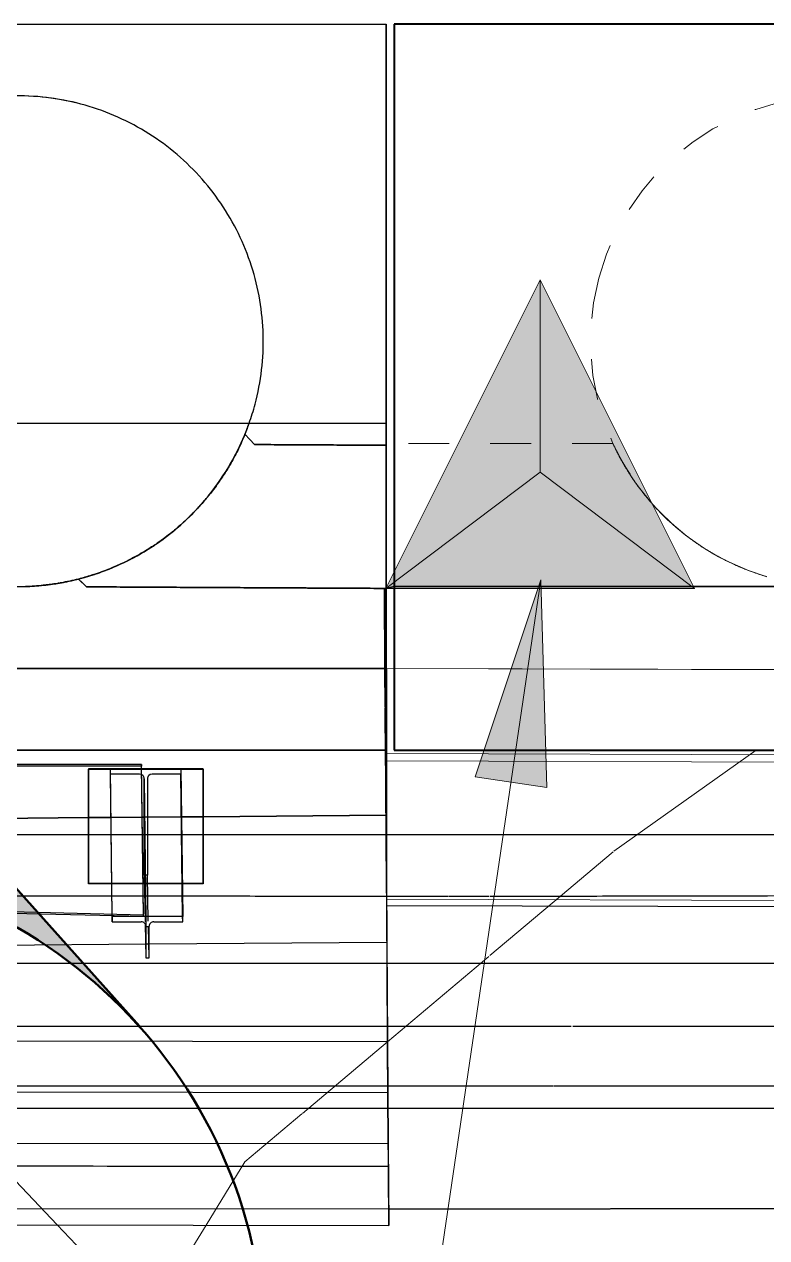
# Model space of a CAD drawing. Header units: metres. Extents: x -1147 to -802, y 5 to 567.
# Drawn here: x -1046.297 to -1044.482, y 543.062 to 546.029 of the extents above; entities that cross this region are included whole.
import ezdxf

# ---------------------------------------------------------------- set-up
doc = ezdxf.new("R2010")
doc.units = ezdxf.units.M
doc.linetypes.add('JacobsDash', pattern=[0.0045, 0.003, -0.0015])
for name, color, linetype, lineweight in [('A-DETL', 7, 'Continuous', 13), ('A-DETL-GENF', 7, 'Continuous', 9), ('A-FLOR', 7, 'Continuous', 50), ('A-GENM', 7, 'Continuous', 35), ('A-GENM-HDLN', 7, 'JacobsDash', 15), ('G-ANNO-TEXT', 7, 'Continuous', 9), ('S-BEAM', 7, 'Continuous', 50), ('S-BEAM-HDLN', 7, 'JacobsDash', 15), ('S-FNDN-HDLN', 7, 'JacobsDash', 15)]:
    doc.layers.add(name, color=color, linetype=linetype, lineweight=lineweight)
doc.layers.add('G-ANNO-SYMB', color=7, linetype='Continuous', lineweight=35, true_color=0x0080ff)

# ---------------------------------------------------------------- blocks, each defined once
blk = doc.blocks.new('T2DPAA-T2D-PWA-SU-M2D-000002_dwg-40815123-DRG-2873010 - GENERAL ARRANGEMENT PLAN')
at = {"color": 7, "lineweight": 18, "true_color": 0xf0f0f0}
for p, q in [((-173.6392, 1092.9626), (-172.8472, 1092.725)), ((-172.5227, 1092.5674), (-172.2999, 1092.4114)), ((-172.2999, 1092.4114), (-172.0347, 1092.2258)), ((-172.0319, 1092.2238), (-171.847, 1092.0944))]:
    blk.add_line(p, q, dxfattribs=at)
at = {"color": 254, "lineweight": 18, "true_color": 0xeaeaea}
for p, q in [((-171.847, 1092.0944), (-171.7093, 1091.9981)), ((-171.7074, 1091.9967), (-171.3795, 1091.7235))]:
    blk.add_line(p, q, dxfattribs=at)
at = {"color": 7, "lineweight": 18, "true_color": 0xf0f0f0, "flags": 128}
blk.add_lwpolyline([(-172.8472, 1092.725), (-172.6733, 1092.6728), (-172.524, 1092.5683)], dxfattribs=at)
blk = doc.blocks.new('T2DPAA-T2D-PWA-SU-M2D-000100_Survey_rvt-1-DRG-2873010 - GENERAL ARRANGEMENT PLAN')
at = {"color": 254, "lineweight": 18, "true_color": 0xe1e1e1, "rotation": 75.11694444444437}
blk.add_blockref('T2DPAA-T2D-PWA-SU-M2D-000002_dwg-40815123-DRG-2873010 - GENERAL ARRANGEMENT PLAN', (-45.8213, 429.4778), dxfattribs=at)
blk = doc.blocks.new('T2DPAA-T2D-C3S-RW-M2D-100010_dwg-40802999-DRG-2873010 - GENERAL ARRANGEMENT PLAN')
at = {"color": 254, "lineweight": 25, "true_color": 0xd5d5d5}
for p, q in [((47.1725, -582.2643), (47.4088, -583.1535)), ((47.4088, -583.1535), (47.4232, -583.2075)), ((47.4232, -583.2075), (47.4427, -583.281)), ((47.4427, -583.281), (47.4438, -583.2849)), ((47.4441, -583.2861), (47.4571, -583.3351)), ((47.4571, -583.3351), (47.4674, -583.3737)), ((47.4674, -583.3737), (47.4807, -583.4241)), ((47.4807, -583.4241), (47.5322, -583.6179)), ((47.5322, -583.6179), (47.5957, -583.8566)), ((47.5957, -583.8566), (48.5018, -587.266))]:
    blk.add_line(p, q, dxfattribs=at)
at = {"color": 254, "lineweight": 25, "true_color": 0xe1e1e1}
for p, q in [((46.8876, -582.4183), (47.2919, -583.9396)), ((46.6204, -582.5812), (47.0024, -584.0186)), ((47.2919, -583.9396), (47.3051, -583.9893)), ((47.3051, -583.9893), (47.3561, -584.1812)), ((47.0024, -584.0186), (47.0151, -584.0664)), ((47.0151, -584.0664), (47.0916, -584.354)), ((46.713, -584.0977), (46.8016, -584.431)), ((47.3562, -584.1818), (47.3815, -584.2769)), ((47.3815, -584.2769), (47.8835, -586.1659)), ((47.0916, -584.354), (47.1059, -584.408)), ((47.1064, -584.4096), (47.5654, -586.1367)), ((46.8016, -584.431), (46.852, -584.6207)), ((46.8522, -584.6212), (46.9967, -585.165))]:
    blk.add_line(p, q, dxfattribs=at)
at = {"color": 254, "lineweight": 25, "true_color": 0xe1e1e1, "flags": 128}
blk.add_lwpolyline([(46.2945, -582.5227), (46.3546, -582.7488), (46.713, -584.0977)], dxfattribs=at)
blk = doc.blocks.new('T2DPAA-T2D-PWC-RW-M2D-100010_RoadDesign_rvt-1-DRG-2873010 - GENERAL ARRANGEMENT PLAN')
at = {"color": 254, "lineweight": 18, "true_color": 0xe3e3e3, "rotation": 75.11694444444437}
blk.add_blockref('T2DPAA-T2D-C3S-RW-M2D-100010_dwg-40802999-DRG-2873010 - GENERAL ARRANGEMENT PLAN', (-1722.337, 648.0105), dxfattribs=at)
blk = doc.blocks.new('Foundations-Piles - Px-1200-66435274-DRG-2873010 - GENERAL ARRANGEMENT PLAN')
at = {"layer": 'A-GENM', "color": 9, "lineweight": 25, "true_color": 0xbebebe}
for start, end in [(98.1818, 106.3636), (96.7983, 100.1896), (90, 98.1818), (92.2501, 96.7983), (88.9353, 92.2501), (81.8182, 90), (84.2266, 88.9353), (81.081, 84.2266), (73.6364, 81.8182), (106.3636, 114.5455), (108.2706, 112.5944), (106.4925, 108.1117), (104.6123, 106.0641), (100.1896, 104.6123), (73.6364, 81.081), (32.8793, 73.6364), (65.4545, 73.6364), (114.5455, 122.7273), (116.2514, 120.583), (114.6599, 116.2514), (112.5944, 114.272), (57.2727, 65.4545), (122.7273, 124.3904), (120.583, 122.4816), (49.0909, 57.2727), (124.3904, 130.9091), (124.3904, 128.5814), (122.8273, 124.2279), (130.9091, 139.0909), (130.9948, 132.2009), (128.5814, 130.6928), (40.9091, 49.0909), (132.2009, 136.5946), (139.0909, 147.2727), (139.1624, 140.1715), (136.5946, 138.9057), (32.8793, 40.9091), (140.2494, 144.6326), (144.6326, 147.1204), (147.2727, 155.4545), (148.1399, 152.7165), (147.3299, 148.1399), (0.2143, 32.7273), (24.5455, 32.7273), (152.7165, 155.3369), (155.4545, 163.6364), (156.1068, 160.9016), (155.7671, 156.1068), (16.3636, 24.5455), (160.9016, 163.5554), (163.6364, 171.8182), (164.0723, 169.3897), (163.6651, 164.0723), (8.1818, 16.3636), (169.3897, 171.8182), (171.8182, 180), (172.0366, 180), (0, 8.1818), (180, 187.7641), (180, 188.1818), (351.8182, 0), (351.8182, 0), (187.7641, 188.0413), (188.1818, 196.3636), (188.2322, 190.3159), (343.6364, 351.8182), (343.6364, 351.8182), (190.3159, 195.5373), (195.5373, 196.1111), (196.3636, 204.5455), (196.4631, 198.5685), (335.4545, 343.6364), (335.4545, 343.6364), (198.5685, 203.3242), (203.3242, 204.2042), (204.5455, 212.7273), (204.6923, 206.5262), (327.2727, 335.4545), (327.2727, 335.4545), (206.5262, 212.3507), (212.3507, 212.7273), (212.7273, 220.9091), (212.9011, 220.5161), (319.0909, 327.2727), (319.0909, 327.2727), (220.5161, 220.9091), (220.9091, 229.0909), (221.0944, 228.6827), (310.9091, 319.0909), (310.9091, 319.0909), (228.6827, 229.0909), (229.0909, 237.2727), (229.2876, 236.8502), (302.7273, 310.9091), (302.7273, 310.9091), (236.8502, 237.2727), (237.2727, 245.4545), (237.4807, 245.0186), (294.5455, 302.7273), (294.5455, 302.7273), (245.0186, 245.4545), (245.4545, 253.6364), (245.7799, 253.188), (286.3636, 294.5455), (286.3636, 294.5455), (253.188, 253.6364), (253.6364, 261.8182), (253.8666, 261.3584), (261.3584, 261.8182), (278.1818, 286.3636), (278.1818, 286.3636), (261.8182, 262.0592), (261.8182, 265.362), (262.0592, 265.362), (265.362, 270), (265.362, 270), (270, 278.1818), (270, 278.1818)]:
    blk.add_arc((0, 0), 0.6, start, end, dxfattribs=at)
at = {"layer": 'A-GENM', "color": 254, "lineweight": 25, "true_color": 0xd1d1d1}
for start, end in [(106.0641, 106.3636), (114.272, 114.5455), (122.4816, 122.7273), (196.1111, 196.3636), (204.2042, 204.5455)]:
    blk.add_arc((0, 0), 0.6, start, end, dxfattribs=at)
blk = doc.blocks.new('StitchPour_RS36A_04 - StitchPour_RS36A_04-60468323-DRG-2873010 - GENERAL ARRANGEMENT PLAN')
at = {"layer": 'A-GENM', "color": 253, "lineweight": 25, "true_color": 0xa3a3a3}
for p, q in [((132.4618, 47.3978), (132.3894, 47.3785)), ((132.3169, 47.3593), (132.2444, 47.34)), ((132.3894, 47.3785), (132.3169, 47.3593)), ((132.2444, 47.34), (132.1719, 47.3207)), ((132.0994, 47.3015), (132.0269, 47.2822)), ((132.1719, 47.3207), (132.0994, 47.3015)), ((132.0269, 47.2822), (131.9545, 47.263)), ((131.9545, 47.263), (131.882, 47.2437))]:
    blk.add_line(p, q, dxfattribs=at)
at = {"layer": 'A-GENM', "color": 253, "lineweight": 25, "true_color": 0xa3a3a3, "flags": 128}
blk.add_lwpolyline([(131.882, 47.2437), (131.9545, 47.263), (132.0269, 47.2822), (132.0994, 47.3015), (132.1719, 47.3207), (132.2444, 47.34), (132.3169, 47.3593), (132.3894, 47.3785), (132.4618, 47.3978)], dxfattribs=at)
at = {"layer": 'A-GENM', "color": 253, "lineweight": 25, "true_color": 0xa3a3a3}
for points, knots in [([(130.5997, 54.4044), (130.6413, 54.248), (130.8759, 53.3653), (131.3036, 51.7561), (131.8827, 49.577), (132.2688, 48.1242), (132.4618, 47.3978)], [0.7856447, 0.7856447, 0.7856447, 0.7856447, 0.8, 0.8666667, 0.9333333, 1, 1, 1, 1]), ([(131.882, 47.2437), (131.6889, 47.9701), (131.3028, 49.4229), (130.7237, 51.602), (130.296, 53.2112), (130.0614, 54.0939), (130.0199, 54.2503)], [0, 0, 0, 0, 0.0666667, 0.1333333, 0.2, 0.2143539, 0.2143539, 0.2143539, 0.2143539])]:
    blk.add_open_spline(points, degree=3, knots=knots, dxfattribs=at)
at = {"layer": 'A-GENM', "color": 9, "lineweight": 25, "true_color": 0xbebebe}
blk.add_open_spline([(131.8827, 49.5769), (132.0757, 48.8506), (132.2688, 48.1242), (132.4618, 47.3978)], degree=3, dxfattribs=at)
at = {"layer": 'A-GENM', "color": 253, "lineweight": 25, "true_color": 0xa3a3a3}
blk.add_open_spline([(131.4985, 48.6868), (131.6263, 48.2057), (131.7541, 47.7247), (131.882, 47.2437)], degree=3, dxfattribs=at)
blk = doc.blocks.new('PLATE ph - PLATE ph-V22-DRG-2873010 - GENERAL ARRANGEMENT PLAN')
at = {"layer": 'A-GENM', "color": 253, "lineweight": 25, "true_color": 0xa3a3a3}
for p, q in [((-1146.5703, 544.2084), (-1146.5704, 544.2069)), ((-1146.5704, 543.927), (-1146.5704, 544.2069)), ((-1146.4403, 544.2084), (-1146.5703, 544.2084)), ((-1146.5703, 544.2084), (-1146.5703, 543.9285)), ((-1146.5703, 544.2069), (-1146.5163, 544.2069)), ((-1146.5163, 544.2069), (-1146.4403, 544.2069)), ((-1146.2903, 544.2084), (-1146.4403, 544.2084)), ((-1146.4403, 544.2069), (-1146.3443, 544.2069)), ((-1146.3443, 544.2069), (-1146.2904, 544.2069)), ((-1146.2904, 544.2069), (-1146.2903, 544.2084)), ((-1146.2904, 544.2069), (-1146.2904, 543.9285)), ((-1146.2903, 543.9285), (-1146.2903, 544.2084)), ((-1146.5704, 543.927), (-1146.5703, 543.9285)), ((-1146.513, 543.927), (-1146.5704, 543.927)), ((-1146.5703, 543.9285), (-1146.513, 543.9285)), ((-1146.513, 543.9285), (-1146.437, 543.9285)), ((-1146.437, 543.927), (-1146.513, 543.927)), ((-1146.437, 543.9285), (-1146.4343, 543.9285)), ((-1146.4339, 543.927), (-1146.437, 543.927)), ((-1146.432, 543.9285), (-1146.341, 543.9285)), ((-1146.341, 543.927), (-1146.432, 543.927)), ((-1146.341, 543.9285), (-1146.2903, 543.9285)), ((-1146.2904, 543.927), (-1146.341, 543.927)), ((-1146.2903, 543.9285), (-1146.2904, 543.927))]:
    blk.add_line(p, q, dxfattribs=at)
blk = doc.blocks.new('SCR_NE_1 - SCR_NE_1-66993711-DRG-2873010 - GENERAL ARRANGEMENT PLAN')
at = {"layer": 'A-GENM', "color": 253, "lineweight": 25, "true_color": 0xa3a3a3}
for p, q in [((0.09, 0.004), (-1.09, 0.0039)), ((-1.09, 0.0039), (-1.0859, -0.3341)), ((-1.09, -0.0001), (-1.09, 0.0039)), ((0.09, 0), (-1.0899, -0.0001)), ((0.0943, -0.3629), (0.09, 0.004)), ((0.09, 0.004), (0.09, 0)), ((0.0943, -0.3668), (0.09, 0)), ((-1.09, -0.0001), (-1.0899, -0.0059)), ((-1.0899, -0.0059), (-1.0859, -0.3341)), ((-1.0859, -0.3341), (0.0943, -0.3629)), ((-1.0859, -0.3341), (-1.0859, -0.3378)), ((-1.0859, -0.3341), (-1.0859, -0.338)), ((-1.0859, -0.338), (0.0943, -0.3668)), ((0.0943, -0.3668), (0.0943, -0.3629))]:
    blk.add_line(p, q, dxfattribs=at)
blk = doc.blocks.new('POST_2460_1C_360UB - 1C-68560609-DRG-2873010 - GENERAL ARRANGEMENT PLAN')
at = {"layer": 'A-GENM', "color": 253, "lineweight": 25, "true_color": 0xa3a3a3}
for p, q in [((-1146.5163, 544.1952), (-1146.5163, 544.2084)), ((-1146.5163, 544.2084), (-1146.4403, 544.2084)), ((-1146.5121, 543.8493), (-1146.5163, 544.2084)), ((-1146.5122, 543.8493), (-1146.5163, 544.1952)), ((-1146.4457, 544.1952), (-1146.5162, 544.1952)), ((-1146.4413, 544.1943), (-1146.4457, 544.1952)), ((-1146.4403, 544.2084), (-1146.3443, 544.2084)), ((-1146.4376, 544.1918), (-1146.4401, 544.1934)), ((-1146.4343, 544.1837), (-1146.4303, 543.84)), ((-1146.4343, 543.9485), (-1146.4343, 544.1836)), ((-1146.4263, 544.1836), (-1146.4263, 543.9485)), ((-1146.4193, 544.1943), (-1146.423, 544.1918)), ((-1146.4149, 544.1952), (-1146.4193, 544.1943)), ((-1146.3443, 544.1952), (-1146.4149, 544.1952)), ((-1146.3443, 544.2084), (-1146.3443, 544.1952)), ((-1146.3443, 544.2084), (-1146.3401, 543.8472)), ((-1146.3402, 543.8472), (-1146.3443, 544.1952)), ((-1146.4343, 543.9485), (-1146.4321, 543.8343)), ((-1146.4263, 543.9485), (-1146.4322, 543.9485)), ((-1146.4241, 543.836), (-1146.4263, 543.9485)), ((-1146.5121, 543.8343), (-1146.5122, 543.8493)), ((-1146.3401, 543.8472), (-1146.5121, 543.8472)), ((-1146.5121, 543.8472), (-1146.5121, 543.8343)), ((-1146.5121, 543.8343), (-1146.4415, 543.8343)), ((-1146.432, 543.8291), (-1146.4303, 543.7461)), ((-1146.4303, 543.84), (-1146.4301, 543.8232)), ((-1146.4301, 543.8231), (-1146.4301, 543.8225)), ((-1146.4221, 543.8225), (-1146.4221, 543.8231)), ((-1146.4107, 543.8343), (-1146.3401, 543.8343)), ((-1146.3401, 543.8343), (-1146.3402, 543.8472)), ((-1146.3401, 543.8343), (-1146.3401, 543.8472)), ((-1146.4301, 543.8225), (-1146.4302, 543.7743)), ((-1146.4301, 543.8225), (-1146.4221, 543.8225)), ((-1146.4223, 543.7461), (-1146.4238, 543.8225)), ((-1146.4222, 543.7743), (-1146.4221, 543.8225)), ((-1146.4302, 543.7743), (-1146.4303, 543.7461)), ((-1146.4223, 543.7461), (-1146.4222, 543.7743)), ((-1146.4303, 543.7461), (-1146.4223, 543.7461))]:
    blk.add_line(p, q, dxfattribs=at)
at = {"layer": 'A-GENM', "color": 253, "lineweight": 25, "true_color": 0xa3a3a3, "flags": 128}
for points in [[(-1146.4343, 544.1836), (-1146.4346, 544.1859), (-1146.4352, 544.188), (-1146.4362, 544.19), (-1146.4376, 544.1918)], [(-1146.423, 544.1918), (-1146.4244, 544.19), (-1146.4255, 544.188), (-1146.4261, 544.1859), (-1146.4263, 544.1836)]]:
    blk.add_lwpolyline(points, dxfattribs=at)
at = {"layer": 'A-GENM', "color": 253, "lineweight": 25, "true_color": 0xa3a3a3}
for centre, start_param, end_param in [((-1146.4415, 543.8231), 6.271193, 7.84199), ((-1146.4107, 543.8231), 1.558804, 3.129601)]:
    blk.add_ellipse(centre, major_axis=(0.0114, 0.0001), ratio=0.989161, start_param=start_param, end_param=end_param, dxfattribs=at)
blk = doc.blocks.new('Top of Pavement - RL A - Top of Pavement - RL A-68818558-DRG-2873010 - GENERAL ARRANGEMENT PLAN')
at = {"layer": 'A-GENM', "color": 9, "lineweight": 25, "true_color": 0xbebebe}
for points in [[(130.8818, 47.5978), (130.8458, 47.7333), (130.7738, 48.0043), (130.6657, 48.4107), (130.5937, 48.6817), (130.5577, 48.8172)], [(130.5797, 47.9562), (130.6157, 47.8207), (130.6517, 47.6853), (130.6878, 47.5498)], [(130.9898, 47.1913), (130.9538, 47.3268), (130.9178, 47.4623), (130.8818, 47.5978)], [(130.6878, 47.5498), (130.7238, 47.4143), (130.7598, 47.2788), (130.7958, 47.1433)], [(131.0366, 47.0154), (131.021, 47.0741), (131.0054, 47.1327), (130.9898, 47.1913)], [(130.7958, 47.1433), (130.8118, 47.0831), (130.8278, 47.0229), (130.8438, 46.9628)]]:
    blk.add_open_spline(points, degree=3, dxfattribs=at)
for points, knots in [([(131.1518, 46.5817), (131.1338, 46.6494), (131.0954, 46.794), (131.057, 46.9386), (131.0366, 47.0154)], [-0.354046054, -0.354046054, -0.354046054, -0.354046054, -0.352601156, -0.35096194, -0.35096194, -0.35096194, -0.35096194]), ([(130.8438, 46.9628), (130.8638, 46.8875), (130.9198, 46.6767), (131.0118, 46.3304), (131.1198, 45.924), (131.2278, 45.5175), (131.3359, 45.1111), (131.4439, 44.7046), (131.5519, 44.2981), (131.6599, 43.8917), (131.7679, 43.4852), (131.876, 43.0788), (131.984, 42.6723), (132.092, 42.2658), (132.2, 41.8594), (132.308, 41.4529), (132.3801, 41.1819), (132.4161, 41.0465)], [0.35099505, 0.35099505, 0.35099505, 0.35099505, 0.35260116, 0.35549133, 0.3583815, 0.36127168, 0.36416185, 0.36705202, 0.3699422, 0.37283237, 0.37572254, 0.37861272, 0.38150289, 0.38439306, 0.38728324, 0.39017341, 0.39306358, 0.39306358, 0.39306358, 0.39306358]), ([(131.5299, 45.1589), (131.4939, 45.2944), (131.4219, 45.5654), (131.3139, 45.9719), (131.2242, 46.3092), (131.1706, 46.5111), (131.153, 46.5774)], [-0.36416185, -0.36416185, -0.36416185, -0.36416185, -0.36127168, -0.3583815, -0.35549133, -0.35407624, -0.35407624, -0.35407624, -0.35407624])]:
    blk.add_open_spline(points, degree=3, knots=knots, dxfattribs=at)
blk = doc.blocks.new('T2DPAA-T2D-C3S-RS-M3D-100334_rvt-1-DRG-2873010 - GENERAL ARRANGEMENT PLAN')
at = {"layer": 'A-GENM', "color": 9, "lineweight": 25, "true_color": 0xbebebe}
for p, q in [((-1145.8431, 546.0286), (-1145.8431, 545.8314)), ((-1145.8431, 545.8314), (-1145.8431, 545.6342)), ((-1145.8431, 545.6342), (-1145.8431, 545.4369)), ((-1145.8431, 545.4369), (-1145.8431, 545.2397)), ((-1145.8431, 545.2397), (-1145.8431, 545.0536)), ((-1145.8431, 545.0536), (-1145.8431, 545.0425)), ((-1145.8431, 545.0425), (-1145.8431, 544.8453)), ((-1146.1879, 545.026), (-1146.1763, 545.0135)), ((-1146.1763, 545.0135), (-1146.1879, 545.026)), ((-1146.1763, 545.0135), (-1146.1647, 545.0009)), ((-1146.1647, 545.0009), (-1146.1763, 545.0135)), ((-1145.8431, 544.9992), (-1145.8431, 544.9292)), ((-1145.8431, 544.9292), (-1145.8431, 544.9992)), ((-1145.8431, 544.9292), (-1145.8431, 544.8592)), ((-1145.8431, 544.8592), (-1145.8431, 544.9292)), ((-1145.8431, 544.8592), (-1145.8431, 544.7892)), ((-1145.8431, 544.7892), (-1145.8431, 544.8592)), ((-1145.8431, 544.8453), (-1145.8431, 544.648)), ((-1145.8431, 544.7892), (-1145.8431, 544.7192)), ((-1145.8431, 544.7192), (-1145.8431, 544.7892)), ((-1145.8431, 544.7192), (-1145.8431, 544.6492)), ((-1145.8431, 544.6492), (-1145.8431, 544.7192)), ((-1146.7362, 544.6536), (-1146.7045, 544.6548)), ((-1146.7045, 544.6548), (-1146.6701, 544.6581)), ((-1146.6701, 544.6581), (-1146.655, 544.6601)), ((-1146.655, 544.6601), (-1146.6472, 544.6613)), ((-1146.6439, 544.6619), (-1146.6221, 544.6659)), ((-1146.6221, 544.6659), (-1146.5951, 544.6721)), ((-1146.585, 544.6626), (-1146.5951, 544.6721)), ((-1146.5951, 544.6721), (-1146.585, 544.6626)), ((-1146.5951, 544.6721), (-1146.585, 544.6626)), ((-1146.585, 544.6626), (-1146.5951, 544.6721)), ((-1146.585, 544.6626), (-1146.5951, 544.6721)), ((-1146.5951, 544.6721), (-1146.5749, 544.6531)), ((-1146.5749, 544.6531), (-1146.585, 544.6626)), ((-1146.585, 544.6626), (-1146.5749, 544.6531)), ((-1146.585, 544.6626), (-1146.5749, 544.6531)), ((-1146.5749, 544.6531), (-1146.585, 544.6626)), ((-1146.5749, 544.6531), (-1146.585, 544.6626)), ((-1146.5749, 544.6531), (-1145.8469, 544.6492)), ((-1145.8469, 544.6474), (-1145.8466, 544.6036)), ((-1145.8431, 544.648), (-1145.8431, 544.4536)), ((-1145.8466, 544.6032), (-1145.8456, 544.4536)), ((-1145.8456, 544.4536), (-1145.8442, 544.2536)), ((-1145.8431, 544.4536), (-1145.8431, 544.4508)), ((-1145.8431, 544.4508), (-1145.8431, 544.2536)), ((-1145.8437, 544.1783), (-1145.8442, 544.2536)), ((-1145.8426, 544.0214), (-1145.8437, 544.1783)), ((-1145.8415, 543.8644), (-1145.8426, 544.0214)), ((-1145.8405, 543.7075), (-1145.8415, 543.8644)), ((-1145.8394, 543.5505), (-1145.8405, 543.7075)), ((-1145.8383, 543.3935), (-1145.8394, 543.5505)), ((-1145.8373, 543.2366), (-1145.8383, 543.3935))]:
    blk.add_line(p, q, dxfattribs=at)
at = {"layer": 'A-GENM', "color": 253, "lineweight": 25, "true_color": 0xa3a3a3}
for p, q in [((-1145.8431, 545.0425), (-1145.8431, 545.0536)), ((-1145.8431, 544.8453), (-1145.8431, 545.0425)), ((-1145.8431, 544.648), (-1145.8431, 544.8453)), ((-1145.8332, 544.6514), (-1145.8431, 544.6492)), ((-1145.8431, 544.4536), (-1145.8431, 544.648)), ((-1145.8234, 544.6536), (-1145.8332, 544.6514)), ((-1145.8442, 544.2536), (-1145.8431, 544.0944)), ((-1146.3429, 544.0905), (-1146.4335, 544.0898)), ((-1146.4335, 544.0898), (-1146.3429, 544.0905)), ((-1146.2903, 544.0909), (-1146.3429, 544.0905)), ((-1146.3429, 544.0905), (-1146.2903, 544.0909)), ((-1145.8431, 544.0944), (-1146.2903, 544.0909)), ((-1146.2903, 544.0909), (-1145.8431, 544.0944)), ((-1145.8431, 544.0944), (-1145.841, 543.7845)), ((-1146.5703, 544.0887), (-1147.4903, 544.0815)), ((-1147.4903, 544.0815), (-1146.5703, 544.0887)), ((-1146.5149, 544.0891), (-1146.5703, 544.0887)), ((-1146.5703, 544.0887), (-1146.5149, 544.0891)), ((-1146.4389, 544.0897), (-1146.5149, 544.0891)), ((-1146.5149, 544.0891), (-1146.4389, 544.0897)), ((-1146.4343, 544.0898), (-1146.4389, 544.0897)), ((-1146.4389, 544.0897), (-1146.4343, 544.0898)), ((-1150.7874, 543.7458), (-1146.4302, 543.7799)), ((-1150.7874, 543.7458), (-1146.4302, 543.7799)), ((-1146.4302, 543.7799), (-1146.4231, 543.7799)), ((-1146.4302, 543.7799), (-1146.4231, 543.7799)), ((-1146.4222, 543.7799), (-1145.841, 543.7845)), ((-1146.4222, 543.7799), (-1145.841, 543.7845)), ((-1145.841, 543.7845), (-1145.8393, 543.5416)), ((-1150.786, 543.5495), (-1145.8393, 543.5416)), ((-1145.8393, 543.5416), (-1145.8385, 543.4166)), ((-1150.7852, 543.4245), (-1145.8385, 543.4166)), ((-1145.8385, 543.4166), (-1145.8376, 543.2916)), ((-1150.7843, 543.2995), (-1145.8376, 543.2916)), ((-1145.8376, 543.2916), (-1145.8363, 543.0916)), ((-1145.8372, 543.2265), (-1145.8373, 543.2366)), ((-1145.8363, 543.0916), (-1145.8372, 543.2265)), ((-1150.783, 543.0995), (-1145.8363, 543.0916))]:
    blk.add_line(p, q, dxfattribs=at)
at = {"layer": 'A-GENM', "color": 254, "lineweight": 25, "true_color": 0xd1d1d1}
for p, q in [((-1145.8466, 544.6036), (-1145.8469, 544.6474)), ((-1145.8458, 544.4923), (-1145.8466, 544.6032)), ((-1145.8456, 544.4536), (-1145.8458, 544.4923)), ((-1145.8449, 544.3586), (-1145.8456, 544.4536)), ((-1145.8448, 544.3353), (-1145.8449, 544.3566)), ((-1145.8442, 544.2536), (-1145.8448, 544.3353)), ((-1147.1971, 543.6698), (-1146.6466, 543.0929)), ((-1146.6466, 543.0929), (-1146.4403, 542.8767))]:
    blk.add_line(p, q, dxfattribs=at)
at = {"layer": 'A-GENM', "color": 253, "lineweight": 25, "true_color": 0xa3a3a3, "flags": 128}
for points in [[(-1145.8431, 545.0536), (-1145.8431, 545.2397), (-1145.8431, 545.4369), (-1145.8431, 545.6342), (-1145.8431, 545.8314), (-1145.8431, 546.0286)], [(-1145.8431, 544.2536), (-1145.8431, 544.4508), (-1145.8431, 544.4536)]]:
    blk.add_lwpolyline(points, dxfattribs=at)
at = {"layer": 'A-GENM', "color": 9, "lineweight": 25, "true_color": 0xbebebe, "flags": 128}
blk.add_lwpolyline([(-1145.8431, 544.6492), (-1145.8332, 544.6514), (-1145.8234, 544.6536)], dxfattribs=at)
at = {"layer": 'A-GENM', "color": 253, "lineweight": 25, "true_color": 0xa3a3a3}
for points, knots in [([(-1153.0929, 546.0286), (-1152.9297, 546.0286), (-1152.0153, 546.0286), (-1150.3498, 546.0286), (-1148.0964, 546.0286), (-1146.5942, 546.0286), (-1145.8431, 546.0286)], [0.7855082, 0.7855082, 0.7855082, 0.7855082, 0.8, 0.8666667, 0.9333333, 1, 1, 1, 1]), ([(-1153.0929, 544.2536), (-1152.9297, 544.2536), (-1152.0154, 544.2536), (-1150.3499, 544.2536), (-1148.0965, 544.2536), (-1146.5942, 544.2536), (-1145.8431, 544.2536)], [0.7855123, 0.7855123, 0.7855123, 0.7855123, 0.8, 0.8666667, 0.9333333, 1, 1, 1, 1])]:
    blk.add_open_spline(points, degree=3, knots=knots, dxfattribs=at)
at = {"layer": 'A-GENM', "color": 9, "lineweight": 25, "true_color": 0xbebebe}
for points in [[(-1148.0964, 546.0286), (-1147.3453, 546.0286), (-1146.5942, 546.0286), (-1145.8431, 546.0286)], [(-1146.2056, 544.9868), (-1146.2012, 544.9958), (-1146.1969, 545.0049), (-1146.1929, 545.0141)], [(-1146.1929, 545.0141), (-1146.1969, 545.0049), (-1146.2012, 544.9958), (-1146.2056, 544.9868)], [(-1146.1929, 545.0141), (-1146.192, 545.0164), (-1146.191, 545.0186), (-1146.1901, 545.0208)], [(-1146.1901, 545.0208), (-1146.191, 545.0186), (-1146.192, 545.0164), (-1146.1929, 545.0141)], [(-1146.1901, 545.0208), (-1146.1893, 545.0226), (-1146.1886, 545.0243), (-1146.1879, 545.026)], [(-1146.1879, 545.026), (-1146.1886, 545.0243), (-1146.1893, 545.0226), (-1146.1901, 545.0208)], [(-1146.2252, 544.9506), (-1146.2183, 544.9624), (-1146.2117, 544.9745), (-1146.2056, 544.9868)], [(-1146.2056, 544.9868), (-1146.2117, 544.9745), (-1146.2183, 544.9624), (-1146.2252, 544.9506)], [(-1146.1647, 545.0009), (-1146.1433, 545.0008), (-1146.1218, 545.0007), (-1146.1004, 545.0006)], [(-1146.1004, 545.0006), (-1146.1218, 545.0007), (-1146.1433, 545.0008), (-1146.1647, 545.0009)], [(-1146.1004, 545.0006), (-1146.0789, 545.0005), (-1146.0575, 545.0003), (-1146.0361, 545.0002)], [(-1146.0361, 545.0002), (-1146.0575, 545.0003), (-1146.0789, 545.0005), (-1146.1004, 545.0006)], [(-1146.0361, 545.0002), (-1146.0146, 545.0001), (-1145.9932, 545), (-1145.9717, 544.9999)], [(-1145.9717, 544.9999), (-1145.9932, 545), (-1146.0146, 545.0001), (-1146.0361, 545.0002)], [(-1145.9717, 544.9999), (-1145.9503, 544.9998), (-1145.9288, 544.9997), (-1145.9074, 544.9996)], [(-1145.9074, 544.9996), (-1145.9288, 544.9997), (-1145.9503, 544.9998), (-1145.9717, 544.9999)], [(-1145.9074, 544.9996), (-1145.886, 544.9994), (-1145.8645, 544.9993), (-1145.8431, 544.9992)], [(-1145.8431, 544.9992), (-1145.8645, 544.9993), (-1145.886, 544.9994), (-1145.9074, 544.9996)], [(-1146.2493, 544.9127), (-1146.2435, 544.9211), (-1146.2379, 544.9297), (-1146.2326, 544.9384)], [(-1146.2326, 544.9384), (-1146.2379, 544.9297), (-1146.2435, 544.9211), (-1146.2493, 544.9127)], [(-1146.2326, 544.9384), (-1146.2315, 544.9401), (-1146.2304, 544.9418), (-1146.2294, 544.9435)], [(-1146.2294, 544.9435), (-1146.2304, 544.9418), (-1146.2315, 544.9401), (-1146.2326, 544.9384)], [(-1146.2289, 544.9444), (-1146.228, 544.9459), (-1146.227, 544.9475), (-1146.2261, 544.949)], [(-1146.2261, 544.949), (-1146.227, 544.9475), (-1146.2279, 544.9459), (-1146.2289, 544.9444)], [(-1146.275, 544.8782), (-1146.266, 544.8894), (-1146.2575, 544.9009), (-1146.2493, 544.9127)], [(-1146.2493, 544.9127), (-1146.2574, 544.9009), (-1146.266, 544.8894), (-1146.275, 544.8782)], [(-1146.3031, 544.8456), (-1146.2961, 544.8532), (-1146.2892, 544.861), (-1146.2825, 544.869)], [(-1146.2825, 544.869), (-1146.2892, 544.8611), (-1146.296, 544.8533), (-1146.3031, 544.8457)], [(-1146.2774, 544.8752), (-1146.2767, 544.8761), (-1146.276, 544.8769), (-1146.2753, 544.8778)], [(-1146.2753, 544.8778), (-1146.276, 544.8769), (-1146.2767, 544.8761), (-1146.2774, 544.8752)], [(-1146.3335, 544.8151), (-1146.323, 544.8249), (-1146.3129, 544.8351), (-1146.3031, 544.8456)], [(-1146.3031, 544.8456), (-1146.3129, 544.8351), (-1146.323, 544.825), (-1146.3335, 544.8152)], [(-1146.366, 544.7869), (-1146.3577, 544.7936), (-1146.3497, 544.8004), (-1146.3418, 544.8075)], [(-1146.3419, 544.8075), (-1146.3497, 544.8004), (-1146.3577, 544.7936), (-1146.3659, 544.7869)], [(-1146.337, 544.8119), (-1146.3386, 544.8104), (-1146.3402, 544.809), (-1146.3419, 544.8075)], [(-1146.3418, 544.8075), (-1146.3402, 544.809), (-1146.3386, 544.8104), (-1146.337, 544.8119)], [(-1146.3335, 544.8152), (-1146.3346, 544.8141), (-1146.3358, 544.813), (-1146.337, 544.8119)], [(-1146.337, 544.8119), (-1146.3358, 544.813), (-1146.3346, 544.8141), (-1146.3335, 544.8151)], [(-1146.4004, 544.7611), (-1146.3886, 544.7693), (-1146.3771, 544.7779), (-1146.366, 544.7869)], [(-1146.366, 544.7869), (-1146.3771, 544.7779), (-1146.3886, 544.7693), (-1146.4004, 544.7611)], [(-1146.4366, 544.7378), (-1146.4273, 544.7433), (-1146.4182, 544.749), (-1146.4093, 544.755)], [(-1146.4093, 544.755), (-1146.4182, 544.749), (-1146.4273, 544.7433), (-1146.4365, 544.7378)], [(-1146.4093, 544.755), (-1146.4084, 544.7556), (-1146.4075, 544.7562), (-1146.4066, 544.7568)], [(-1146.4066, 544.7568), (-1146.4075, 544.7562), (-1146.4084, 544.7556), (-1146.4093, 544.755)], [(-1146.4041, 544.7586), (-1146.4028, 544.7594), (-1146.4016, 544.7602), (-1146.4004, 544.7611)], [(-1146.4004, 544.7611), (-1146.4016, 544.7603), (-1146.4028, 544.7594), (-1146.4041, 544.7586)], [(-1146.4812, 544.7138), (-1146.4802, 544.7143), (-1146.4791, 544.7148), (-1146.4781, 544.7153)], [(-1146.4781, 544.7153), (-1146.4791, 544.7148), (-1146.4802, 544.7143), (-1146.4812, 544.7137)], [(-1146.4781, 544.7153), (-1146.4768, 544.7159), (-1146.4756, 544.7165), (-1146.4743, 544.7172)], [(-1146.4743, 544.7172), (-1146.4756, 544.7165), (-1146.4768, 544.7159), (-1146.4781, 544.7153)], [(-1146.4743, 544.7172), (-1146.4615, 544.7236), (-1146.4489, 544.7305), (-1146.4366, 544.7378)], [(-1146.4366, 544.7378), (-1146.4489, 544.7305), (-1146.4615, 544.7236), (-1146.4743, 544.7172)], [(-1146.5575, 544.683), (-1146.5563, 544.6834), (-1146.555, 544.6838), (-1146.5538, 544.6842)], [(-1146.5538, 544.6842), (-1146.555, 544.6838), (-1146.5563, 544.6834), (-1146.5575, 544.683)], [(-1146.5538, 544.6842), (-1146.5402, 544.6888), (-1146.5267, 544.6938), (-1146.5135, 544.6993)], [(-1146.5135, 544.6993), (-1146.5267, 544.6938), (-1146.5402, 544.6888), (-1146.5538, 544.6842)], [(-1146.5135, 544.6993), (-1146.5034, 544.7035), (-1146.4934, 544.7079), (-1146.4835, 544.7127)], [(-1146.4835, 544.7126), (-1146.4934, 544.7079), (-1146.5034, 544.7035), (-1146.5135, 544.6993)], [(-1146.6809, 544.6568), (-1146.6954, 544.6553), (-1146.7099, 544.6543), (-1146.7244, 544.6539)], [(-1146.6737, 544.6576), (-1146.6761, 544.6573), (-1146.6785, 544.6571), (-1146.6809, 544.6568)], [(-1146.6636, 544.6589), (-1146.6669, 544.6584), (-1146.6703, 544.658), (-1146.6737, 544.6576)], [(-1146.6636, 544.6589), (-1146.6669, 544.6584), (-1146.6703, 544.658), (-1146.6737, 544.6576)], [(-1146.6459, 544.6615), (-1146.6518, 544.6606), (-1146.6577, 544.6597), (-1146.6636, 544.6589)], [(-1146.6459, 544.6615), (-1146.6518, 544.6606), (-1146.6577, 544.6597), (-1146.6636, 544.6589)], [(-1146.6432, 544.662), (-1146.6441, 544.6618), (-1146.645, 544.6617), (-1146.6459, 544.6615)], [(-1146.6432, 544.662), (-1146.6441, 544.6618), (-1146.645, 544.6617), (-1146.6459, 544.6615)], [(-1146.6377, 544.6629), (-1146.6388, 544.6627), (-1146.6398, 544.6626), (-1146.6409, 544.6624)], [(-1146.6377, 544.6629), (-1146.6388, 544.6627), (-1146.6398, 544.6626), (-1146.6409, 544.6624)], [(-1146.5951, 544.6721), (-1146.6092, 544.6685), (-1146.6234, 544.6655), (-1146.6377, 544.6629)], [(-1146.5951, 544.6721), (-1146.6092, 544.6685), (-1146.6234, 544.6655), (-1146.6377, 544.6629)], [(-1146.5951, 544.6721), (-1146.5843, 544.6749), (-1146.5736, 544.6779), (-1146.563, 544.6813)], [(-1146.563, 544.6813), (-1146.5736, 544.6779), (-1146.5843, 544.6749), (-1146.5951, 544.6721)], [(-1146.563, 544.6813), (-1146.5611, 544.6818), (-1146.5593, 544.6824), (-1146.5575, 544.683)], [(-1146.5575, 544.683), (-1146.5593, 544.6824), (-1146.5611, 544.6818), (-1146.563, 544.6813)], [(-1146.5017, 544.6527), (-1146.5261, 544.6528), (-1146.5505, 544.6529), (-1146.5749, 544.6531)], [(-1146.5017, 544.6527), (-1146.5261, 544.6528), (-1146.5505, 544.6529), (-1146.5749, 544.6531)], [(-1146.5021, 544.6527), (-1146.5263, 544.6528), (-1146.5506, 544.6529), (-1146.5749, 544.6531)], [(-1146.4285, 544.6523), (-1146.4529, 544.6524), (-1146.4773, 544.6526), (-1146.5017, 544.6527)], [(-1146.4285, 544.6523), (-1146.4529, 544.6524), (-1146.4773, 544.6526), (-1146.5017, 544.6527)], [(-1146.4293, 544.6523), (-1146.4534, 544.6524), (-1146.4775, 544.6526), (-1146.5017, 544.6527)], [(-1146.3553, 544.6519), (-1146.3797, 544.652), (-1146.4041, 544.6522), (-1146.4285, 544.6523)], [(-1146.3553, 544.6519), (-1146.3797, 544.652), (-1146.4041, 544.6522), (-1146.4285, 544.6523)], [(-1146.3565, 544.6519), (-1146.3805, 544.652), (-1146.4045, 544.6522), (-1146.4285, 544.6523)], [(-1146.2821, 544.6515), (-1146.3065, 544.6517), (-1146.3309, 544.6518), (-1146.3553, 544.6519)], [(-1146.2821, 544.6515), (-1146.3065, 544.6517), (-1146.3309, 544.6518), (-1146.3553, 544.6519)], [(-1146.2837, 544.6515), (-1146.3076, 544.6517), (-1146.3314, 544.6518), (-1146.3553, 544.6519)], [(-1146.209, 544.6511), (-1146.2334, 544.6513), (-1146.2577, 544.6514), (-1146.2821, 544.6515)], [(-1146.209, 544.6511), (-1146.2334, 544.6513), (-1146.2577, 544.6514), (-1146.2821, 544.6515)], [(-1146.2109, 544.6511), (-1146.2346, 544.6513), (-1146.2584, 544.6514), (-1146.2821, 544.6515)], [(-1146.1358, 544.6508), (-1146.1602, 544.6509), (-1146.1846, 544.651), (-1146.209, 544.6511)], [(-1146.1358, 544.6508), (-1146.1602, 544.6509), (-1146.1846, 544.651), (-1146.209, 544.6511)], [(-1146.1381, 544.6508), (-1146.1617, 544.6509), (-1146.1853, 544.651), (-1146.209, 544.6511)], [(-1146.0626, 544.6504), (-1146.087, 544.6505), (-1146.1114, 544.6506), (-1146.1358, 544.6508)], [(-1146.0626, 544.6504), (-1146.087, 544.6505), (-1146.1114, 544.6506), (-1146.1358, 544.6508)], [(-1146.0653, 544.6504), (-1146.0888, 544.6505), (-1146.1123, 544.6506), (-1146.1358, 544.6508)], [(-1145.9925, 544.65), (-1146.0168, 544.6501), (-1146.041, 544.6503), (-1146.0653, 544.6504)], [(-1145.9894, 544.65), (-1146.0138, 544.6501), (-1146.0382, 544.6502), (-1146.0626, 544.6504)], [(-1145.9894, 544.65), (-1146.0138, 544.6501), (-1146.0382, 544.6502), (-1146.0626, 544.6504)], [(-1145.9197, 544.6496), (-1145.944, 544.6497), (-1145.9682, 544.6499), (-1145.9925, 544.65)], [(-1145.9163, 544.6496), (-1145.9406, 544.6497), (-1145.965, 544.6499), (-1145.9894, 544.65)], [(-1145.9163, 544.6496), (-1145.9406, 544.6497), (-1145.965, 544.6499), (-1145.9894, 544.65)], [(-1145.8469, 544.6492), (-1145.8712, 544.6494), (-1145.8954, 544.6495), (-1145.9197, 544.6496)], [(-1145.8431, 544.6492), (-1145.8675, 544.6493), (-1145.8919, 544.6495), (-1145.9163, 544.6496)], [(-1145.8469, 544.6492), (-1145.87, 544.6494), (-1145.8931, 544.6495), (-1145.9163, 544.6496)], [(-1145.8431, 544.6492), (-1145.8444, 544.6492), (-1145.8456, 544.6492), (-1145.8469, 544.6492)], [(-1145.8431, 544.2536), (-1146.5942, 544.2536), (-1147.3454, 544.2536), (-1148.0965, 544.2536)], [(-1146.984, 543.8978), (-1146.8404, 543.8977), (-1146.6967, 543.8976), (-1146.5531, 543.8975)], [(-1146.5531, 543.8975), (-1146.5396, 543.8975), (-1146.5261, 543.8975), (-1146.5127, 543.8975)], [(-1146.5127, 543.8975), (-1146.4873, 543.8974), (-1146.462, 543.8974), (-1146.4366, 543.8974)], [(-1146.4366, 543.8974), (-1146.4355, 543.8974), (-1146.4344, 543.8974), (-1146.4333, 543.8974)], [(-1146.431, 543.8974), (-1146.4009, 543.8974), (-1146.3708, 543.8973), (-1146.3407, 543.8973)], [(-1146.1223, 543.8971), (-1146.0288, 543.897), (-1145.9353, 543.8969), (-1145.8418, 543.8969)], [(-1145.8418, 543.8969), (-1145.7917, 543.8969), (-1145.7415, 543.8968), (-1145.6914, 543.8968)], [(-1145.6893, 543.8968), (-1145.6567, 543.8969), (-1145.6241, 543.8969), (-1145.5915, 543.8969)], [(-1146.9365, 543.2372), (-1146.7533, 543.2371), (-1146.5701, 543.237), (-1146.3869, 543.2369)], [(-1146.3869, 543.2369), (-1146.2037, 543.2368), (-1146.0205, 543.2367), (-1145.8373, 543.2366)]]:
    blk.add_open_spline(points, degree=3, dxfattribs=at)
at = {"layer": 'A-GENM', "color": 254, "lineweight": 25, "true_color": 0xd1d1d1}
blk.add_open_spline([(-1146.7244, 544.6539), (-1146.7099, 544.6543), (-1146.6929, 544.6555), (-1146.6761, 544.6573), (-1146.6737, 544.6576)], degree=3, knots=[-0.4285714, -0.4285714, -0.4285714, -0.4285714, -0.2857143, -0.2618986, -0.2618986, -0.2618986, -0.2618986], dxfattribs=at)
at = {"layer": 'A-GENM', "color": 9, "lineweight": 25, "true_color": 0xbebebe}
for points, knots in [([(-1146.6737, 544.6576), (-1146.6761, 544.6573), (-1146.6929, 544.6555), (-1146.7099, 544.6543), (-1146.7244, 544.6539)], [0.2618986, 0.2618986, 0.2618986, 0.2618986, 0.2857143, 0.4285714, 0.4285714, 0.4285714, 0.4285714]), ([(-1145.8234, 544.6536), (-1145.7034, 544.6536), (-1145.5033, 544.6536), (-1145.2632, 544.6536), (-1145.1032, 544.6536), (-1144.9832, 544.6536), (-1144.8631, 544.6536), (-1144.7831, 544.6536), (-1144.7431, 544.6536)], [-1, -1, -1, -1, -0.666667, -0.444444, -0.333333, -0.222222, -0.111111, 0, 0, 0, 0]), ([(-1146.3407, 543.8973), (-1146.3397, 543.8973), (-1146.2669, 543.8972), (-1146.1941, 543.8972), (-1146.1223, 543.8971)], [0.27701289, 0.27701289, 0.27701289, 0.27701289, 0.27777778, 0.33333333, 0.33333333, 0.33333333, 0.33333333]), ([(-1145.589, 543.8969), (-1145.5513, 543.8969), (-1145.4418, 543.897), (-1145.1887, 543.8973), (-1144.8297, 543.8981), (-1144.3988, 543.899), (-1143.968, 543.8998), (-1143.6807, 543.9004), (-1143.5371, 543.9007)], [0.4708602, 0.4708602, 0.4708602, 0.4708602, 0.5, 0.5555556, 0.6666667, 0.7777778, 0.8888889, 1, 1, 1, 1])]:
    blk.add_open_spline(points, degree=3, knots=knots, dxfattribs=at)
at = {"layer": 'A-GENM', "color": 254, "lineweight": 25, "true_color": 0xd1d1d1}
for points in [[(-1146.6737, 544.6576), (-1146.6703, 544.658), (-1146.6669, 544.6584), (-1146.6636, 544.6589)], [(-1146.6636, 544.6589), (-1146.6577, 544.6597), (-1146.6518, 544.6606), (-1146.6459, 544.6615)], [(-1146.6459, 544.6615), (-1146.645, 544.6617), (-1146.6441, 544.6618), (-1146.6432, 544.662)], [(-1146.6409, 544.6624), (-1146.6255, 544.665), (-1146.6102, 544.6683), (-1146.5951, 544.6721)], [(-1146.5749, 544.6531), (-1146.5505, 544.6529), (-1146.5261, 544.6528), (-1146.5017, 544.6527)], [(-1146.5749, 544.6531), (-1146.5505, 544.6529), (-1146.5261, 544.6528), (-1146.5017, 544.6527)], [(-1146.5017, 544.6527), (-1146.4773, 544.6526), (-1146.4529, 544.6524), (-1146.4285, 544.6523)], [(-1146.5017, 544.6527), (-1146.4773, 544.6526), (-1146.4529, 544.6524), (-1146.4285, 544.6523)], [(-1146.4285, 544.6523), (-1146.4041, 544.6522), (-1146.3797, 544.652), (-1146.3553, 544.6519)], [(-1146.4285, 544.6523), (-1146.4041, 544.6522), (-1146.3797, 544.652), (-1146.3553, 544.6519)], [(-1146.3553, 544.6519), (-1146.3309, 544.6518), (-1146.3065, 544.6517), (-1146.2821, 544.6515)], [(-1146.3553, 544.6519), (-1146.3309, 544.6518), (-1146.3065, 544.6517), (-1146.2821, 544.6515)], [(-1146.2821, 544.6515), (-1146.2577, 544.6514), (-1146.2334, 544.6513), (-1146.209, 544.6511)], [(-1146.2821, 544.6515), (-1146.2577, 544.6514), (-1146.2334, 544.6513), (-1146.209, 544.6511)], [(-1146.209, 544.6511), (-1146.1846, 544.651), (-1146.1602, 544.6509), (-1146.1358, 544.6508)], [(-1146.209, 544.6511), (-1146.1846, 544.651), (-1146.1602, 544.6509), (-1146.1358, 544.6508)], [(-1146.1358, 544.6508), (-1146.1114, 544.6506), (-1146.087, 544.6505), (-1146.0626, 544.6504)], [(-1146.1358, 544.6508), (-1146.1114, 544.6506), (-1146.087, 544.6505), (-1146.0626, 544.6504)], [(-1146.0626, 544.6504), (-1146.0382, 544.6502), (-1146.0138, 544.6501), (-1145.9894, 544.65)], [(-1146.0626, 544.6504), (-1146.0382, 544.6502), (-1146.0138, 544.6501), (-1145.9894, 544.65)], [(-1145.9894, 544.65), (-1145.965, 544.6499), (-1145.9406, 544.6497), (-1145.9163, 544.6496)], [(-1145.9894, 544.65), (-1145.965, 544.6499), (-1145.9406, 544.6497), (-1145.9163, 544.6496)], [(-1145.9163, 544.6496), (-1145.8931, 544.6495), (-1145.87, 544.6494), (-1145.8469, 544.6492)], [(-1145.9163, 544.6496), (-1145.8931, 544.6495), (-1145.87, 544.6494), (-1145.8469, 544.6492)], [(-1145.8469, 544.6492), (-1145.8456, 544.6492), (-1145.8444, 544.6492), (-1145.8431, 544.6492)], [(-1145.8469, 544.6492), (-1145.8456, 544.6492), (-1145.8444, 544.6492), (-1145.8431, 544.6492)]]:
    blk.add_open_spline(points, degree=3, dxfattribs=at)
at = {"layer": 'A-GENM', "color": 253, "lineweight": 25, "true_color": 0xa3a3a3}
for points in [[(-1145.7034, 544.6536), (-1145.7434, 544.6536), (-1145.7834, 544.6536), (-1145.8234, 544.6536)], [(-1145.5833, 544.6536), (-1145.6234, 544.6536), (-1145.6634, 544.6536), (-1145.7034, 544.6536)], [(-1145.4633, 544.6536), (-1145.5033, 544.6536), (-1145.5433, 544.6536), (-1145.5833, 544.6536)], [(-1145.3433, 544.6536), (-1145.3833, 544.6536), (-1145.4233, 544.6536), (-1145.4633, 544.6536)], [(-1145.2232, 544.6536), (-1145.2632, 544.6536), (-1145.3033, 544.6536), (-1145.3433, 544.6536)], [(-1145.1032, 544.6536), (-1145.1432, 544.6536), (-1145.1832, 544.6536), (-1145.2232, 544.6536)], [(-1144.9832, 544.6536), (-1145.0232, 544.6536), (-1145.0632, 544.6536), (-1145.1032, 544.6536)], [(-1144.8631, 544.6536), (-1144.9031, 544.6536), (-1144.9431, 544.6536), (-1144.9832, 544.6536)]]:
    blk.add_open_spline(points, degree=3, dxfattribs=at)
for name, p, rotation in [('Top of Pavement - RL A - Top of Pavement - RL A-68818558-DRG-2873010 - GENERAL ARRANGEMENT PLAN', (-1134.0578, 404.8616), 75.11694444444437), ('StitchPour_RS36A_04 - StitchPour_RS36A_04-60468323-DRG-2873010 - GENERAL ARRANGEMENT PLAN', (-1134.0578, 404.8616), 75.11694444444437), ('Foundations-Piles - Px-1200-66435274-DRG-2873010 - GENERAL ARRANGEMENT PLAN', (-1146.7431, 545.2536), 75.11694444444437), ('SCR_NE_1 - SCR_NE_1-66993711-DRG-2873010 - GENERAL ARRANGEMENT PLAN', (-1146.5304, 544.2143), 359.997361898424)]:
    blk.add_blockref(name, p, dxfattribs=dict(at, rotation=rotation))
for name in ['PLATE ph - PLATE ph-V22-DRG-2873010 - GENERAL ARRANGEMENT PLAN', 'POST_2460_1C_360UB - 1C-68560609-DRG-2873010 - GENERAL ARRANGEMENT PLAN']:
    blk.add_blockref(name, (0, 0), dxfattribs=at)
blk = doc.blocks.new('03_SFR_ACS_Abutment_BR08_Retaining wall CS - ABUTMENT EAST_BR8_1-7988247-DRG-2873010 - GENERAL ARRANGEMENT PLAN')
at = {"layer": 'S-BEAM', "lineweight": 40}
for p, q in [((-1135.8415, 546.0286), (-1145.8229, 546.0286)), ((-1145.8229, 546.0286), (-1145.8229, 544.2536)), ((-1145.8229, 544.2536), (-1135.8415, 544.2536))]:
    blk.add_line(p, q, dxfattribs=at)
blk = doc.blocks.new('01_SFO_FRP_Pile_CastInPlace_CS_BR08 - CAST-IN-PLACE PILE - 1200-8641505-DRG-2873010 - GENERAL ARRANGEMENT PLAN')
at = {"layer": 'S-FNDN-HDLN'}
for start, end in [(90, 270), (270, 90)]:
    blk.add_arc((0, 0), 0.6, start, end, dxfattribs=at)
blk = doc.blocks.new('Section - SectionHead-4898858-DRG-2873010 - GENERAL ARRANGEMENT PLAN')
at = {"layer": 'G-ANNO-SYMB', "lineweight": 9}
h = blk.add_hatch(color=7, dxfattribs=at)
edge = h.paths.add_edge_path()
edge.add_line((-0.002, 0.009), (0.002472, 0.004003))
edge.add_arc((-0.002, 0), 0.006, 41.8277, 138.1723)
edge.add_line((-0.006472, 0.004003), (-0.002, 0.009))
at = {"layer": 'G-ANNO-SYMB', "color": 7, "lineweight": 50}
blk.add_line((0.002472, 0.004003), (-0.002, 0.009), dxfattribs=at)
blk.add_arc((-0.002, 0), 0.006, 360, 180, dxfattribs=at)

msp = doc.modelspace()

# ---------------------------------------------------------------- hatches: boundary and pattern name
at = {"layer": 'A-DETL-GENF', "true_color": 0xffffff}
msp.add_hatch(color=7, dxfattribs=at).paths.add_polyline_path([(-1045.4127, 544.6491), (-1044.6588, 544.6491), (-1045.0361, 545.4036), (-1045.3925, 544.6908), (-1045.393, 544.6898), (-1045.4134, 544.6491)])
at = {"layer": 'A-GENM', "lineweight": 5, "true_color": 0xa5c3c3}
msp.add_hatch(color=9, dxfattribs=at).paths.add_polyline_path([(-1045.393, 544.6536), (-1045.3925, 544.6539), (-1045.3928, 544.7883)])
at = {"layer": 'G-ANNO-TEXT'}
msp.add_hatch(color=256, dxfattribs=at).paths.add_polyline_path([(-1045.0341, 544.6702), (-1045.1944, 544.1884), (-1045.0199, 544.1627)])

# ---------------------------------------------------------------- linework, layer by layer
at = {"layer": 'A-DETL', "color": 6, "lineweight": 15, "true_color": 0xff00ff}
for p, q in [((-1045.0361, 545.4036), (-1045.4134, 544.6491)), ((-1044.6588, 544.6491), (-1045.0361, 545.4036)), ((-1045.0361, 545.4036), (-1045.0361, 544.9334)), ((-1045.4134, 544.6491), (-1045.0361, 544.9334)), ((-1045.0361, 544.9334), (-1044.6588, 544.6491)), ((-1045.4134, 544.6491), (-1044.6588, 544.6491))]:
    msp.add_line(p, q, dxfattribs=at)
at = {"layer": 'A-FLOR', "lineweight": 15}
for p, q in [((-1045.4105, 544.4536), (-1036.4053, 544.4261)), ((-1039.2012, 544.4346), (-1045.4105, 544.4534)), ((-1035.6214, 544.2149), (-1045.4105, 544.2455)), ((-1045.4105, 544.2275), (-1045.4105, 544.2455)), ((-1035.6214, 544.197), (-1045.4105, 544.2275)), ((-1035.6227, 543.8587), (-1045.4105, 543.8892)), ((-1045.4105, 543.8742), (-1045.4105, 543.8892)), ((-1045.4105, 543.8742), (-1045.4105, 543.8734)), ((-1036.1937, 543.8455), (-1045.4105, 543.8742)), ((-1036.7404, 543.8471), (-1045.4105, 543.8734))]:
    msp.add_line(p, q, dxfattribs=at)
at = {"layer": 'A-FLOR', "lineweight": 15, "flags": 128}
for points in [[(-1045.4105, 544.2455), (-1045.4105, 544.2686), (-1045.4105, 544.2917), (-1045.4105, 544.3149), (-1045.4105, 544.338), (-1045.4105, 544.3611), (-1045.4105, 544.3842), (-1045.4105, 544.4074), (-1045.4105, 544.4305), (-1045.4105, 544.4536)], [(-1045.4105, 543.8892), (-1045.4105, 543.9569), (-1045.4105, 544.0246), (-1045.4105, 544.0922), (-1045.4105, 544.1599), (-1045.4105, 544.2275)], [(-1045.4105, 543.8734), (-1045.4105, 543.8735), (-1045.4105, 543.8736), (-1045.4105, 543.8737), (-1045.4105, 543.8738), (-1045.4105, 543.8739), (-1045.4105, 543.874), (-1045.4105, 543.874), (-1045.4105, 543.8741), (-1045.4105, 543.8742)]]:
    msp.add_lwpolyline(points, dxfattribs=at)
at = {"layer": 'A-GENM', "color": 252, "lineweight": 25, "true_color": 0x888888}
msp.add_line((-1045.3926, 544.8861), (-1045.393, 544.6536), dxfattribs=at)
at = {"layer": 'A-GENM-HDLN', "color": 252, "true_color": 0x888888}
for p, q in [((-1045.3923, 545.0036), (-1045.3925, 544.9393)), ((-1044.8581, 545.0036), (-1045.3923, 545.0036)), ((-1044.8539, 544.9946), (-1044.8581, 545.0036)), ((-1044.8497, 544.986), (-1044.8534, 544.9935)), ((-1044.8061, 544.9123), (-1044.8109, 544.9192)), ((-1044.7525, 544.8455), (-1044.7582, 544.8518)), ((-1044.6974, 544.7932), (-1044.7052, 544.7998)), ((-1044.6899, 544.7871), (-1044.6965, 544.7925)), ((-1044.6719, 544.773), (-1044.6887, 544.786)), ((-1044.6367, 544.7486), (-1044.6719, 544.773)), ((-1044.628, 544.7432), (-1044.6367, 544.7486)), ((-1044.6197, 544.7381), (-1044.627, 544.7425)), ((-1044.5999, 544.7268), (-1044.6183, 544.7373)), ((-1044.5616, 544.7077), (-1044.5999, 544.7268)), ((-1044.5522, 544.7035), (-1044.5616, 544.7077)), ((-1044.5432, 544.6997), (-1044.5511, 544.703)), ((-1044.5221, 544.6913), (-1044.5417, 544.699)), ((-1044.4815, 544.6778), (-1044.5221, 544.6913)), ((-1044.3127, 544.6536), (-1045.393, 544.6536))]:
    msp.add_line(p, q, dxfattribs=at)
at = {"layer": 'A-GENM-HDLN', "color": 252, "true_color": 0x888888, "flags": 128}
for points in [[(-1044.8115, 544.9202), (-1044.817, 544.9286), (-1044.8389, 544.9654), (-1044.8489, 544.9845)], [(-1044.759, 544.8527), (-1044.7657, 544.8602), (-1044.7926, 544.8935), (-1044.8052, 544.9109)], [(-1044.7052, 544.7998), (-1044.7365, 544.8289), (-1044.7514, 544.8443)]]:
    msp.add_lwpolyline(points, dxfattribs=at)
at = {"layer": 'A-GENM-HDLN', "color": 252, "true_color": 0x888888}
for start, end in [(204.7573, 205.2873), (205.3677, 209.205), (209.5913, 212.6637), (212.9297, 213.4642), (213.5447, 217.3833), (217.7669, 220.8357), (221.1017, 221.641), (221.7216, 225.5616), (225.9426, 229.0076), (229.2736, 229.8179), (229.8986, 233.7399), (234.1183, 237.1795), (237.4455, 237.9947), (238.0755, 241.9182), (242.294, 245.3514), (245.6174, 246.1715), (246.2525, 250.0964), (250.4697, 253.5233)]:
    msp.add_arc((-1044.3127, 545.2536), 0.6, start, end, dxfattribs=at)
at = {"layer": 'G-ANNO-TEXT'}
for p, q in [((-1045.0341, 544.6702), (-1045.775, 539.65)), ((-1045.0341, 544.6702), (-1045.1944, 544.1884)), ((-1045.0199, 544.1627), (-1045.0341, 544.6702)), ((-1045.1944, 544.1884), (-1045.0199, 544.1627))]:
    msp.add_line(p, q, dxfattribs=at)

# ---------------------------------------------------------------- block references
at = {"lineweight": 5}
for name in ['T2DPAA-T2D-PWC-RW-M2D-100010_RoadDesign_rvt-1-DRG-2873010 - GENERAL ARRANGEMENT PLAN', 'T2DPAA-T2D-C3S-RS-M3D-100334_rvt-1-DRG-2873010 - GENERAL ARRANGEMENT PLAN']:
    msp.add_blockref(name, (100.4304, 0), dxfattribs=at)
at = {"color": 254, "lineweight": 5, "true_color": 0xe1e1e1}
msp.add_blockref('T2DPAA-T2D-PWA-SU-M2D-000100_Survey_rvt-1-DRG-2873010 - GENERAL ARRANGEMENT PLAN', (100.4304, 0), dxfattribs=at)
at = {"layer": 'G-ANNO-SYMB', "color": 7, "lineweight": 50, "xscale": 199.9999999999999, "yscale": 199.9999999999999, "zscale": 199.9999999999999}
msp.add_blockref('Section - SectionHead-4898858-DRG-2873010 - GENERAL ARRANGEMENT PLAN', (-1046.5098, 542.778), dxfattribs=at)
at = {"layer": 'S-BEAM-HDLN'}
msp.add_blockref('03_SFR_ACS_Abutment_BR08_Retaining wall CS - ABUTMENT EAST_BR8_1-7988247-DRG-2873010 - GENERAL ARRANGEMENT PLAN', (100.4304, 0), dxfattribs=at)
at = {"layer": 'S-FNDN-HDLN', "rotation": 75.11694444444437}
msp.add_blockref('01_SFO_FRP_Pile_CastInPlace_CS_BR08 - CAST-IN-PLACE PILE - 1200-8641505-DRG-2873010 - GENERAL ARRANGEMENT PLAN', (-1044.3127, 545.2536), dxfattribs=at)

doc.saveas('drawing.dxf')
